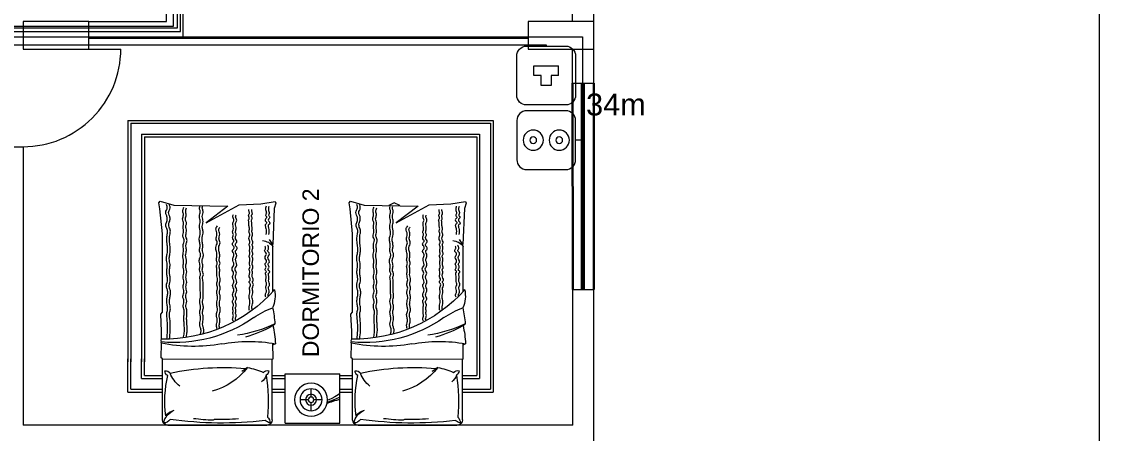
# Model space of a CAD drawing. Header units: metres. Extents: x -2 to 3328848, y -2 to 2725060.
# Drawn here: x 1663092.9 to 1663191, y 1362928.5 to 1362966 of the extents above; entities that cross this region are included whole.
import ezdxf

# ---------------------------------------------------------------- set-up
doc = ezdxf.new("R2010")
doc.units = ezdxf.units.M
doc.layers.get('0').update_dxf_attribs({"color": 253, "lineweight": 0})
for name, color, linetype, lineweight in [('arboles', 253, 'Continuous', 0), ('ICT_TOMAS', 1, 'Continuous', 0), ('mobi alcolchonado', 253, 'Continuous', 0), ('MOBILIARIO2', 253, 'Continuous', 0), ('muebles', 253, 'Continuous', 0), ('NOFIJO', 253, 'Continuous', 0), ('PUERTAS', 253, 'Continuous', 0), ('ventanas', 253, 'Continuous', 30)]:
    doc.layers.add(name, color=color, linetype=linetype, lineweight=lineweight)
doc.styles.add('COTA', font='arial.ttf', dxfattribs={"height": 1})
doc.styles.get("Standard").update_dxf_attribs({"font": 'arial.ttf'})

# ---------------------------------------------------------------- blocks, each defined once
blk = doc.blocks.new('CAMA01')
at = {"layer": 'mobi alcolchonado'}
for p, q in [((-0.9, 0), (0, 0)), ((-0.95, -0.05), (-0.95, -0.6044)), ((0.05, -0.05), (0.05, -0.6)), ((-0.95, -0.6044), (-0.9627, -0.613)), ((-0.9627, -0.613), (-0.9596, -0.7468)), ((-0.95, -0.6044), (0.0536, -0.6001)), ((0.0536, -0.6001), (0.057, -0.6031)), ((0.057, -0.6031), (0.0558, -0.7457)), ((-0.9588, -0.7836), (-0.9571, -0.8571)), ((-0.9571, -0.8571), (-0.965, -1.0107)), ((0.0558, -0.9077), (0.0748, -0.9239)), ((-0.965, -1.0107), (-0.95, -1.0287)), ((-0.95, -1.0287), (-0.95, -1.7409)), ((0.0554, -1.2158), (0.0566, -1.5502)), ((0.0566, -1.5502), (0.0556, -1.6277)), ((0.0234, -1.6893), (0.0556, -1.6277)), ((0.0547, -1.6456), (0.0234, -1.6893)), ((0.0684, -1.9721), (0.0547, -1.6456)), ((-0.95, -1.7409), (-0.9735, -1.9697)), ((-0.5524, -1.8433), (-0.2521, -2.0074)), ((-0.3546, -1.9933), (-0.5524, -1.8433)), ((-0.9735, -1.9697), (-0.9818, -2.0248)), ((-0.9818, -2.0248), (-0.9693, -2.0402)), ((-0.9693, -2.0402), (-0.8459, -2.004)), ((-0.8459, -2.004), (-0.3546, -1.9933)), ((-0.2521, -2.0074), (-0.0553, -2.0154)), ((-0.0553, -2.0154), (0.077, -2.0376)), ((0.0832, -2.0228), (0.0684, -1.9721)), ((0.077, -2.0376), (0.0832, -2.0228))]:
    blk.add_line(p, q, dxfattribs=at)
for centre, radius, start, end in [((-0.9, -0.05), 0.05, 90, 180), ((-0.938, -0.0891), 0.0687, 32.33514, 91.40227), ((-0.7804, 0.0141), 0.1629, 192.20076, 247.36037), ((0.0976, -0.2228), 1.0254, 172.24735, 193.0029), ((-0.8191, -0.021), 0.1178, 212.64341, 258.24192), ((-0.4103, -3.4309), 3.4111, 83.34751, 97.91356), ((0.1005, -0.223), 0.2141, 109.65376, 122.68859), ((-1.5138, -0.2148), 1.5274, 350.91915, 5.28005), ((0, -0.05), 0.05, 0, 90), ((-0.0374, -0.0256), 0.066, 312.46226, 3.64045), ((-0.889, -0.4896), 0.0381, 108.98084, 187.57807), ((-0.9192, -0.448), 0.0472, 260.65665, 326.38094), ((-0.3983, 1.7565), 2.282, 257.81894, 275.19927), ((-0.2563, -0.5673), 0.0826, 38.2941, 70.05549), ((-0.2739, 0.056), 0.5891, 279.61407, 294.3372), ((0.0048, -0.4506), 0.0469, 219.94286, 288.39364), ((-0.0299, -0.4991), 0.0497, 4.68356, 60.58782), ((-0.2618, -0.6659), 0.1655, 58.5661, 64.86862), ((-0.9573, -0.7526), 0.00627, 112.10117, 250.53486), ((-0.9399, -0.7706), 0.0229, 148.13053, 214.5055), ((-0.6675, -2.1888), 1.4713, 80, 101.45136), ((-0.8378, -2.0061), 1.2535, 55, 95.56453), ((-0.9341, -2.1317), 1.3483, 41.85943, 91.05009), ((-0.1612, 0.6167), 1.3796, 259.52328, 280.01254), ((-1.2064, -0.6493), 1.2884, 348.43222, 355.87924), ((0.0879, -0.6878), 0.0548, 234.34392, 260.3637), ((0.3093, -0.3678), 0.7465, 235, 249.91987), ((-1.2081, -0.8054), 1.2884, 348.19708, 354.72555), ((-0.1826, -1.176), 0.2588, 347.52539, 24.44013), ((0.0589, -1.246), 0.0179, 51.33875, 101.19259)]:
    blk.add_arc(centre, radius, start, end, dxfattribs=at)
at = {"layer": 'MOBILIARIO2'}
for points in [[(-0.9102, -0.7836, -0.016109), (-0.9038, -0.8611, -0.024073), (-0.9037, -0.9132, -0.018694), (-0.9101, -0.9895, 0.050065), (-0.9107, -1.0181, 0.056677), (-0.9075, -1.0348, -0.051657), (-0.9037, -1.053, -0.081685), (-0.906, -1.0885, 0.062491), (-0.9107, -1.1346, 0.055675), (-0.9056, -1.1725, -0.061502), (-0.9014, -1.2068, -0.093427), (-0.9074, -1.2389, 0.097168), (-0.913, -1.2698, 0.07769), (-0.9081, -1.2984, -0.081942), (-0.9037, -1.3257, -0.05009), (-0.9072, -1.3593, 0.049651), (-0.9107, -1.3933, 0.038952), (-0.9081, -1.429, -0.043857), (-0.906, -1.4609, -0.052705), (-0.9095, -1.4875, 0.052187), (-0.913, -1.5145, 0.065973), (-0.9092, -1.5507, -0.055408), (-0.9037, -1.5937, -0.038659), (-0.9066, -1.6404, 0.032291), (-0.9107, -1.6962, 0.056883), (-0.9062, -1.7392, -0.072358), (-0.9037, -1.7731, -0.122992), (-0.9096, -1.7912, 0.101053), (-0.9177, -1.8127, 0.148742), (-0.9131, -1.8463, -0.127539), (-0.906, -1.885, -0.105457), (-0.9141, -1.9127, 0.125573), (-0.92, -1.9363, 0.14575), (-0.9136, -1.9576, -0.134347), (-0.906, -1.9805, -0.073839), (-0.9072, -1.9926, -0.052428), (-0.913, -2.0085)], [(-0.8851, -0.7843, -0.016212), (-0.8788, -0.8614, -0.024132), (-0.8787, -0.9134, -0.018479), (-0.8849, -0.9883, 0.049503), (-0.8855, -1.0164, 0.057233), (-0.8823, -1.0332, -0.051743), (-0.8785, -1.0516, -0.081718), (-0.8808, -1.0874, 0.062376), (-0.8856, -1.1341, 0.056016), (-0.8804, -1.1727, -0.062225), (-0.8761, -1.2075, -0.092827), (-0.8821, -1.2395, 0.097273), (-0.8877, -1.27, 0.077058), (-0.8829, -1.2981, -0.080968), (-0.8785, -1.3249, -0.051015), (-0.882, -1.359, 0.050139), (-0.8856, -1.3937, 0.038829), (-0.883, -1.4298, -0.044073), (-0.8809, -1.4616, -0.05256), (-0.8844, -1.4881, 0.051882), (-0.8879, -1.5146, 0.065917), (-0.8841, -1.5504, -0.055177), (-0.8786, -1.5931, -0.038645), (-0.8814, -1.6395, 0.03175), (-0.8856, -1.6959, 0.05817), (-0.8809, -1.7411, -0.074982), (-0.8783, -1.7763, -0.120388), (-0.8842, -1.7941, 0.099922), (-0.892, -1.8151, 0.1495), (-0.8874, -1.8483, -0.128684), (-0.8805, -1.8863, -0.103936), (-0.8883, -1.913, 0.123542), (-0.894, -1.9357, 0.142951), (-0.888, -1.9562, -0.122441), (-0.8801, -1.9797, -0.081719), (-0.8813, -1.9951, -0.060139), (-0.8888, -2.0146)], [(-0.7568, -0.806, -0.016834), (-0.7505, -0.8528, -0.034468), (-0.7498, -0.8759, -0.00922), (-0.7529, -0.9296, 0.014186), (-0.7545, -0.9645, 0.027864), (-0.7529, -1.0059, -0.034884), (-0.7522, -1.0391, -0.087457), (-0.7563, -1.0577, 0.077501), (-0.7615, -1.0787, 0.10571), (-0.7586, -1.1012, -0.089665), (-0.7545, -1.1276, -0.091876), (-0.7595, -1.1519, 0.100294), (-0.7638, -1.1742, 0.104219), (-0.7591, -1.1952, -0.103855), (-0.7545, -1.2162, -0.085768), (-0.7581, -1.2386, 0.088421), (-0.7615, -1.2604, 0.073045), (-0.7578, -1.2818, -0.076066), (-0.7545, -1.3024, -0.079828), (-0.758, -1.3257, 0.07972), (-0.7615, -1.349, 0.069238), (-0.758, -1.3722, -0.06864), (-0.7545, -1.3956, -0.070898), (-0.7582, -1.4245, 0.075702), (-0.7615, -1.4515, 0.045986), (-0.7592, -1.47, -0.045091), (-0.7568, -1.4888, -0.076769), (-0.7602, -1.5177, 0.075317), (-0.7638, -1.5471, 0.065696), (-0.7601, -1.5699, -0.069765), (-0.7568, -1.5914, -0.058047), (-0.7586, -1.6087, 0.04517), (-0.7615, -1.631, 0.107598), (-0.7563, -1.6603, -0.119304), (-0.7522, -1.6869, -0.134303), (-0.7583, -1.7037, 0.142887), (-0.7638, -1.7195, 0.094042), (-0.7608, -1.7414, -0.082548), (-0.7568, -1.7661, -0.054703), (-0.7598, -1.7925, 0.071659), (-0.7615, -1.8127, 0.065726), (-0.7593, -1.8241, -0.062051), (-0.7568, -1.836, -0.141652), (-0.761, -1.856, 0.127606), (-0.7661, -1.878, 0.082372), (-0.7626, -1.8967, -0.083239), (-0.7591, -1.9153, -0.067193), (-0.7609, -1.9306, 0.05209), (-0.7638, -1.9502, 0.075758), (-0.7622, -1.9646, 0.049851), (-0.7545, -1.9852)], [(-0.7319, -0.8035, -0.016995), (-0.7255, -0.8515, -0.034524), (-0.7248, -0.8753, -0.009087), (-0.7278, -0.9296, 0.014008), (-0.7295, -0.9647, 0.028389), (-0.7278, -1.0078, -0.036216), (-0.7271, -1.0416, -0.085799), (-0.7311, -1.0596, 0.076158), (-0.7361, -1.0798, 0.106727), (-0.7333, -1.1021, -0.090343), (-0.7291, -1.1283, -0.091358), (-0.7341, -1.1521, 0.099809), (-0.7383, -1.1739, 0.104145), (-0.7337, -1.1946, -0.103071), (-0.729, -1.2154, -0.086935), (-0.7327, -1.2381, 0.089287), (-0.7362, -1.2603, 0.072441), (-0.7325, -1.2817, -0.075683), (-0.7292, -1.3022, -0.080097), (-0.7327, -1.3256, 0.080136), (-0.7362, -1.349, 0.068821), (-0.7328, -1.372, -0.06822), (-0.7292, -1.3953, -0.07127), (-0.733, -1.4243, 0.075969), (-0.7363, -1.4515, 0.045868), (-0.734, -1.47, -0.045154), (-0.7316, -1.4888, -0.076598), (-0.735, -1.5174, 0.075113), (-0.7386, -1.5466, 0.065882), (-0.7349, -1.5694, -0.069876), (-0.7316, -1.5909, -0.057507), (-0.7333, -1.608, 0.043911), (-0.7362, -1.6304, 0.109441), (-0.7307, -1.6613, -0.121849), (-0.7264, -1.6892, -0.133121), (-0.7327, -1.7062, 0.145487), (-0.7382, -1.722, 0.09027), (-0.7353, -1.7425, -0.08023), (-0.7316, -1.7655, -0.055518), (-0.7345, -1.7911, 0.070221), (-0.7362, -1.8115, 0.068505), (-0.7339, -1.8236, -0.064708), (-0.7313, -1.8363, -0.140191), (-0.7355, -1.8565, 0.1283), (-0.7406, -1.8784, 0.081106), (-0.7372, -1.8967, -0.082764), (-0.7338, -1.9146, -0.06863), (-0.7357, -1.9299, 0.055684), (-0.7384, -1.9486, 0.073555), (-0.737, -1.9608, 0.046852), (-0.7303, -1.9787)], [(-0.6052, -0.8293, -0.036577), (-0.5992, -0.8499, -0.065257), (-0.5983, -0.8619, -0.081239), (-0.605, -0.8935, 0.09673), (-0.6099, -0.9202, 0.059687), (-0.6063, -0.9473, -0.061201), (-0.6029, -0.9738, -0.068087), (-0.607, -1.0051, 0.079475), (-0.6099, -1.0321, 0.066482), (-0.6065, -1.0505, -0.06511), (-0.6029, -1.0694, -0.088365), (-0.6064, -1.0985, 0.088514), (-0.6099, -1.1276, 0.053898), (-0.6055, -1.1542, -0.072445), (-0.6029, -1.1742, -0.014703), (-0.604, -1.1975, 0.01338), (-0.6052, -1.2232, 0.011057), (-0.6052, -1.2628, -0.009921), (-0.6052, -1.3024, -0.044454), (-0.6078, -1.3255, 0.048377), (-0.6099, -1.3467, 0.125065), (-0.607, -1.3585, -0.104774), (-0.6029, -1.3723, -0.140323), (-0.607, -1.3922, 0.125005), (-0.6122, -1.4142, 0.059733), (-0.6098, -1.4321, -0.062195), (-0.6076, -1.4492, -0.076384), (-0.6106, -1.4699, 0.06684), (-0.6146, -1.4935, 0.115189), (-0.6088, -1.5226, -0.114961), (-0.6029, -1.5517, -0.097223), (-0.6084, -1.5757, 0.116527), (-0.6122, -1.596, 0.051779), (-0.6101, -1.6106, -0.047812), (-0.6076, -1.6263, -0.078489), (-0.6108, -1.6604, 0.074508), (-0.6146, -1.6962, 0.064682), (-0.6098, -1.7234, -0.066772), (-0.6052, -1.7498, -0.076034), (-0.6087, -1.7801, 0.075656), (-0.6122, -1.8104, 0.063602), (-0.6084, -1.8336, -0.070388), (-0.6052, -1.8547, -0.079082), (-0.6084, -1.8758, 0.071502), (-0.6122, -1.899, 0.088099), (-0.6085, -1.923, -0.094007), (-0.6052, -1.9456, -0.091812), (-0.6088, -1.9608, 0.09253), (-0.6122, -1.9759, 0.064978), (-0.6117, -1.9817, 0.037379), (-0.6088, -1.9914)], [(-0.5793, -0.8309, -0.034849), (-0.5737, -0.8506, -0.063486), (-0.5727, -0.8618, -0.084403), (-0.5795, -0.8936, 0.098788), (-0.5846, -0.9211, 0.058591), (-0.581, -0.9478, -0.060695), (-0.5777, -0.9737, -0.068148), (-0.5817, -1.0046, 0.079202), (-0.5846, -1.0312, 0.06675), (-0.5812, -1.0496, -0.064998), (-0.5776, -1.0685, -0.088664), (-0.5812, -1.0979, 0.08935), (-0.5847, -1.1272, 0.053061), (-0.5803, -1.1534, -0.071644), (-0.5778, -1.1729, -0.015298), (-0.5789, -1.1969, 0.013681), (-0.5802, -1.2238, 0.010889), (-0.5802, -1.2637, -0.010649), (-0.5802, -1.3037, -0.042768), (-0.5825, -1.3246, 0.044654), (-0.5846, -1.3446, 0.128784), (-0.5815, -1.357, -0.106491), (-0.5772, -1.3717, -0.140372), (-0.5815, -1.3925, 0.126736), (-0.5869, -1.4153, 0.057828), (-0.5845, -1.4329, -0.061442), (-0.5823, -1.4495, -0.076141), (-0.5853, -1.4697, 0.065916), (-0.5892, -1.493, 0.116085), (-0.5833, -1.5223, -0.115201), (-0.5774, -1.5519, -0.097759), (-0.583, -1.5763, 0.118144), (-0.5868, -1.5967, 0.049819), (-0.5847, -1.6107, -0.04634), (-0.5824, -1.6256, -0.079345), (-0.5856, -1.6594, 0.074617), (-0.5894, -1.6953, 0.064869), (-0.5846, -1.7226, -0.066843), (-0.58, -1.7491, -0.075858), (-0.5835, -1.7794, 0.075529), (-0.587, -1.8099, 0.063913), (-0.5831, -1.8334, -0.070745), (-0.5799, -1.8547, -0.078628), (-0.5831, -1.8758, 0.070918), (-0.5869, -1.8991, 0.091738), (-0.5829, -1.9243, -0.104246), (-0.5798, -1.9466, -0.077322), (-0.5833, -1.9618, 0.076658), (-0.5869, -1.9771, 0.044784), (-0.5868, -1.9819, 0.024817), (-0.5855, -1.9905)], [(-0.4537, -0.8806, 0.03776), (-0.458, -0.8992, 0.061868), (-0.4583, -0.9109, 0.048595), (-0.4545, -0.9307, -0.055091), (-0.4514, -0.9482, -0.095626), (-0.455, -0.9777, 0.098357), (-0.4583, -1.0064, 0.076409), (-0.4537, -1.0263, -0.077038), (-0.449, -1.046, -0.089345), (-0.4522, -1.0777, 0.084057), (-0.456, -1.1113, 0.04749), (-0.4524, -1.135, -0.04929), (-0.449, -1.1579, -0.087499), (-0.4528, -1.1881, 0.094197), (-0.456, -1.2162, 0.078357), (-0.4523, -1.2317, -0.083223), (-0.449, -1.2465, -0.112249), (-0.4523, -1.2657, 0.105279), (-0.456, -1.2861, 0.082664), (-0.4522, -1.3056, -0.090946), (-0.449, -1.3234, -0.067901), (-0.4524, -1.3475, 0.066074), (-0.456, -1.3723, 0.035048), (-0.4547, -1.3941, -0.037877), (-0.4537, -1.4142, -0.060523), (-0.4561, -1.4308, 0.062605), (-0.4583, -1.4469, 0.127512), (-0.455, -1.4605, -0.121277), (-0.4514, -1.4748, -0.117111), (-0.4547, -1.4898, 0.113611), (-0.4583, -1.5051, 0.059143), (-0.4567, -1.5199, -0.043052), (-0.4537, -1.5401, -0.089599), (-0.4584, -1.58, 0.091053), (-0.463, -1.6193, 0.111622), (-0.4564, -1.6418, -0.130391), (-0.4514, -1.6613, -0.12494), (-0.4559, -1.6785, 0.120889), (-0.4607, -1.6962, 0.086695), (-0.4578, -1.7153, -0.071647), (-0.4537, -1.7382, -0.113093), (-0.4584, -1.7628, 0.114265), (-0.463, -1.7871, 0.106276), (-0.4601, -1.7985, 0.062305), (-0.449, -1.8151)], [(-0.429, -0.8844, 0.034858), (-0.4327, -0.9007, 0.059461), (-0.433, -0.9105, 0.052316), (-0.4293, -0.9296, -0.056386), (-0.4261, -0.9473, -0.095596), (-0.4297, -0.9765, 0.098171), (-0.433, -1.005, 0.07636), (-0.4284, -1.0247, -0.076506), (-0.4237, -1.0445, -0.090069), (-0.427, -1.0766, 0.084543), (-0.4308, -1.1108, 0.047364), (-0.4272, -1.1347, -0.049676), (-0.4238, -1.1575, -0.08659), (-0.4275, -1.1871, 0.092747), (-0.4307, -1.2148, 0.079795), (-0.4269, -1.2307, -0.084031), (-0.4235, -1.2458, -0.112191), (-0.4268, -1.2653, 0.106013), (-0.4306, -1.2859, 0.081403), (-0.4268, -1.3052, -0.089338), (-0.4237, -1.3228, -0.069417), (-0.4272, -1.3477, 0.067062), (-0.4309, -1.3734, 0.034899), (-0.4296, -1.3955, -0.039008), (-0.4286, -1.4153, -0.057667), (-0.4307, -1.4304, 0.058816), (-0.4329, -1.4456, 0.130991), (-0.4295, -1.4596, -0.122045), (-0.4256, -1.4746, -0.11844), (-0.4292, -1.4903, 0.116548), (-0.433, -1.5063, 0.056461), (-0.4313, -1.5207, -0.041981), (-0.4285, -1.5399, -0.089156), (-0.433, -1.5785, 0.08877), (-0.4376, -1.6174, 0.114233), (-0.4307, -1.6406, -0.131551), (-0.4254, -1.6611, -0.125542), (-0.4302, -1.6791, 0.123278), (-0.4351, -1.6974, 0.085156), (-0.4322, -1.7164, -0.073009), (-0.4283, -1.7385, -0.115535), (-0.433, -1.762, 0.127329), (-0.4369, -1.7835, 0.096991), (-0.4347, -1.7914, 0.053351), (-0.4267, -1.8039)], [(-0.3044, -0.9458, 0.052853), (-0.3101, -0.9582, 0.082349), (-0.3114, -0.9668, 0.113365), (-0.3072, -0.9845, -0.137167), (-0.3044, -0.9994, -0.079599), (-0.3075, -1.0116, 0.112443), (-0.3091, -1.0204, 0.045995), (-0.3081, -1.028, -0.039568), (-0.3068, -1.0367, -0.069784), (-0.308, -1.0547, 0.073829), (-0.3091, -1.0717, 0.067952), (-0.3074, -1.0794, -0.047112), (-0.3044, -1.0903, -0.170036), (-0.3081, -1.1115, 0.173788), (-0.3114, -1.1323, 0.142872), (-0.3067, -1.1417, -0.145458), (-0.3021, -1.1509, -0.195397), (-0.3055, -1.1665, 0.151851), (-0.3114, -1.1859, 0.126712), (-0.3057, -1.2078, -0.124684), (-0.2998, -1.2301, -0.150491), (-0.3063, -1.2521, 0.168102), (-0.3114, -1.2721, 0.13967), (-0.306, -1.2868, -0.13006), (-0.2998, -1.3024, -0.169436), (-0.3054, -1.3276, 0.163629), (-0.3114, -1.3537, 0.104575), (-0.3066, -1.3691, -0.109696), (-0.3021, -1.384, -0.20768), (-0.3089, -1.4036, 0.202622), (-0.3161, -1.4236, 0.1762), (-0.3083, -1.4419, -0.167885), (-0.2998, -1.4609, -0.137817), (-0.3047, -1.487, 0.14417), (-0.3091, -1.5121, 0.079258), (-0.3048, -1.5277, -0.072052), (-0.2998, -1.5447, -0.215179), (-0.3075, -1.5715, 0.272703), (-0.3114, -1.5937, 0.157232), (-0.3062, -1.6003, -0.133932), (-0.2998, -1.6077, -0.346503), (-0.3051, -1.6317, 0.328416), (-0.3114, -1.6566, 0.136915), (-0.3045, -1.6656, -0.179847), (-0.2998, -1.6729, -0.252619), (-0.3044, -1.6892, 0.209461), (-0.3114, -1.7079, 0.111259), (-0.307, -1.7236, -0.146381), (-0.3044, -1.7358, -0.125668), (-0.3083, -1.7468, 0.139354), (-0.3114, -1.7568, 0.105558), (-0.3089, -1.7708, -0.077694), (-0.3044, -1.7894, -0.090317), (-0.3072, -1.8164, 0.100764), (-0.3091, -1.8407, 0.12001), (-0.3041, -1.854, -0.131665), (-0.2998, -1.8663, -0.170535), (-0.3035, -1.8801, 0.13714), (-0.3091, -1.8966, 0.068639), (-0.3083, -1.9059, 0.052035), (-0.3044, -1.9176)], [(-0.2807, -0.9537, 0.042607), (-0.2845, -0.9626, 0.071397), (-0.2856, -0.9682, 0.129838), (-0.2819, -0.9845, -0.140626), (-0.2789, -0.9995, -0.083982), (-0.282, -1.0122, 0.117812), (-0.2837, -1.0214, 0.041239), (-0.2828, -1.0282, -0.036686), (-0.2817, -1.0358, -0.06988), (-0.2828, -1.0526, 0.071878), (-0.2839, -1.0694, 0.072269), (-0.282, -1.0778, -0.05165), (-0.2789, -1.0893, -0.163828), (-0.2822, -1.1089, 0.164309), (-0.2854, -1.1284, 0.150844), (-0.2806, -1.1382, -0.147278), (-0.2755, -1.1482, -0.197862), (-0.2792, -1.1652, 0.156121), (-0.2856, -1.1859, 0.123696), (-0.2797, -1.2083, -0.125417), (-0.2739, -1.2303, -0.148173), (-0.2802, -1.2516, 0.166473), (-0.2851, -1.2708, 0.139796), (-0.2798, -1.2851, -0.128151), (-0.2737, -1.3005, -0.171039), (-0.2793, -1.326, 0.162775), (-0.2856, -1.3527, 0.107698), (-0.2804, -1.3691, -0.115196), (-0.2758, -1.3845, -0.202947), (-0.2825, -1.4035, 0.202257), (-0.2892, -1.4226, 0.173028), (-0.282, -1.4397, -0.162077), (-0.2738, -1.4578, -0.143302), (-0.2788, -1.4846, 0.146514), (-0.2835, -1.5109, 0.08083), (-0.2788, -1.5272, -0.077891), (-0.2739, -1.5442, -0.205436), (-0.2807, -1.5677, 0.258943), (-0.2842, -1.5873, 0.167371), (-0.2792, -1.5938, -0.135353), (-0.2726, -1.6013, -0.347128), (-0.2779, -1.6258, 0.32569), (-0.2845, -1.6513, 0.138368), (-0.2773, -1.6608, -0.174678), (-0.272, -1.6687, -0.262199), (-0.2774, -1.6875, 0.218741), (-0.2854, -1.7089, 0.1036), (-0.2809, -1.7249, -0.142377), (-0.2784, -1.7368, -0.128588), (-0.2824, -1.7481, 0.145504), (-0.2856, -1.7582, 0.099417), (-0.2832, -1.7711, -0.074367), (-0.2792, -1.7879, -0.090334), (-0.2817, -1.8134, 0.095924), (-0.2837, -1.8374, 0.126634), (-0.2782, -1.852, -0.136356), (-0.2734, -1.8657, -0.176248), (-0.2778, -1.881, 0.158824), (-0.2833, -1.8977, 0.054695), (-0.2826, -1.9039, 0.039328), (-0.28, -1.9122)], [(-0.1575, -1.0437, 0.02297), (-0.16, -1.0655, 0.03842), (-0.1599, -1.0787, 0.038008), (-0.1554, -1.1062, -0.055193), (-0.1529, -1.1253, -0.083604), (-0.156, -1.1464, 0.075661), (-0.1599, -1.1696, 0.084309), (-0.1561, -1.1937, -0.09066), (-0.1529, -1.2162, -0.067099), (-0.155, -1.2283, 0.059889), (-0.1575, -1.2418, 0.149337), (-0.1534, -1.2595, -0.134073), (-0.1482, -1.2791, -0.21438), (-0.155, -1.2939, 0.253882), (-0.1599, -1.307, 0.189759), (-0.1552, -1.3152, -0.18789), (-0.1505, -1.3234, -0.191242), (-0.1547, -1.3413, 0.174445), (-0.1599, -1.3606, 0.047645), (-0.1575, -1.3735, -0.048038), (-0.1552, -1.3863, -0.123722), (-0.1587, -1.4076, 0.169091), (-0.1599, -1.4236, 0.141473), (-0.1563, -1.4294, -0.143521), (-0.1529, -1.4352, -0.155534), (-0.1538, -1.4526, 0.107396), (-0.1575, -1.4772, 0.042577), (-0.1549, -1.4949, -0.050748), (-0.1529, -1.5098, -0.129685), (-0.1568, -1.527, 0.145893), (-0.1599, -1.5424, 0.134999), (-0.1563, -1.5519, -0.139913), (-0.1529, -1.5611, -0.114007), (-0.1549, -1.5742, 0.10043), (-0.1575, -1.589, 0.069927), (-0.1553, -1.6027, -0.066719), (-0.1529, -1.617, -0.140231), (-0.1568, -1.633, 0.158227), (-0.1599, -1.6473, 0.144948), (-0.1566, -1.6552, -0.133495), (-0.1529, -1.6636, -0.180577), (-0.1564, -1.6805, 0.144963), (-0.1622, -1.7009, 0.094523), (-0.1581, -1.7209, -0.110663), (-0.1552, -1.7382, -0.10701), (-0.1593, -1.7534, 0.129666), (-0.1622, -1.7661, 0.099091), (-0.1595, -1.7774, -0.116601), (-0.1575, -1.7871, -0.058417), (-0.1597, -1.8017, 0.05454), (-0.1622, -1.8174, 0.023755), (-0.1622, -1.8302, -0.022115), (-0.1622, -1.843, -0.082226), (-0.1648, -1.8554, 0.093862), (-0.1669, -1.8663, 0.171583), (-0.1644, -1.8732, -0.116919), (-0.1599, -1.8827, -0.185126), (-0.1624, -1.8993, 0.193604), (-0.1645, -1.9153, 0.131355), (-0.1601, -1.9233, -0.188426), (-0.1575, -1.9293, -0.095469), (-0.1591, -1.9389, 0.066793), (-0.1622, -1.9526, 0.021913), (-0.1624, -1.9575, 0.016222), (-0.1622, -1.9642)], [(-0.1327, -1.0474, 0.020778), (-0.1348, -1.0666, 0.036491), (-0.1348, -1.0776, 0.041461), (-0.1302, -1.1052, -0.057174), (-0.1276, -1.1254, -0.082873), (-0.1308, -1.1465, 0.075265), (-0.1346, -1.1697, 0.085019), (-0.1307, -1.194, -0.092379), (-0.1275, -1.2166, -0.064068), (-0.1295, -1.2279, 0.055503), (-0.132, -1.241, 0.157835), (-0.1273, -1.2605, -0.148846), (-0.122, -1.2811, -0.199592), (-0.128, -1.2941, 0.247082), (-0.1321, -1.3053, 0.184593), (-0.1282, -1.3123, -0.169439), (-0.1239, -1.3197, -0.211187), (-0.1282, -1.3394, 0.185054), (-0.1343, -1.3615, 0.043562), (-0.132, -1.3741, -0.048148), (-0.1299, -1.3856, -0.119615), (-0.1329, -1.4041, 0.160888), (-0.134, -1.4181, 0.146532), (-0.1307, -1.4237, -0.137743), (-0.1271, -1.4296, -0.163825), (-0.1281, -1.4489, 0.111152), (-0.1323, -1.4768, 0.041886), (-0.1294, -1.4958, -0.053628), (-0.1275, -1.5107, -0.124743), (-0.1311, -1.5264, 0.141323), (-0.1339, -1.5405, 0.136283), (-0.1305, -1.5495, -0.135036), (-0.1271, -1.5586, -0.120412), (-0.1292, -1.5727, 0.104043), (-0.1322, -1.589, 0.069722), (-0.1298, -1.6035, -0.070787), (-0.1274, -1.6178, -0.133062), (-0.1309, -1.6321, 0.149023), (-0.1337, -1.6449, 0.15104), (-0.1305, -1.6527, -0.132016), (-0.1266, -1.6615, -0.185288), (-0.1304, -1.6797, 0.149156), (-0.1366, -1.7016, 0.091592), (-0.1325, -1.7219, -0.1101), (-0.1296, -1.7389, -0.106833), (-0.1337, -1.754, 0.131118), (-0.1365, -1.7665, 0.095868), (-0.134, -1.7771, -0.111479), (-0.1321, -1.7863, -0.063175), (-0.1344, -1.8019, 0.056761), (-0.1372, -1.8193, 0.023768), (-0.1372, -1.833, -0.026007), (-0.1372, -1.8455, -0.075167), (-0.1392, -1.855, 0.082422), (-0.1408, -1.8636, 0.180625), (-0.1386, -1.8701, -0.118245), (-0.1341, -1.8792, -0.184753), (-0.1365, -1.8954, 0.189898), (-0.1387, -1.9111, 0.133199), (-0.1342, -1.9193, -0.180236), (-0.1313, -1.9258, -0.10911), (-0.1334, -1.9382, 0.078712), (-0.1372, -1.955, 0.016438), (-0.1373, -1.9588, 0.011572), (-0.1372, -1.9642)], [(-0.0083, -1.1649, 0.063574), (-0.0128, -1.1784, 0.09229), (-0.013, -1.1882, 0.087813), (-0.0084, -1.2008, -0.084664), (-0.0036, -1.2138, -0.147947), (-0.0065, -1.2395, 0.164849), (-0.0083, -1.2628, 0.089821), (-0.0042, -1.2719, -0.116631), (-0.0013, -1.2791, -0.144447), (-0.0039, -1.2969, 0.116051), (-0.0083, -1.3187, 0.024537), (-0.0072, -1.3319, -0.021879), (-0.006, -1.3467, -0.09639), (-0.0095, -1.3697, 0.1367), (-0.0106, -1.3863, 0.212994), (-0.0074, -1.3908, -0.190175), (-0.0036, -1.3956, -0.394232), (-0.008, -1.4044, 0.296973), (-0.0153, -1.4142, 0.196588), (-0.0111, -1.4265, -0.177409), (-0.006, -1.4399, -0.181533), (-0.0112, -1.4546, 0.205507), (-0.0153, -1.4678, 0.192194), (-0.01, -1.4779, -0.172784), (-0.0036, -1.4888, -0.223273), (-0.0085, -1.5075, 0.193968), (-0.0153, -1.5284, 0.156888), (-0.009, -1.5442, -0.172543), (-0.0036, -1.5587, -0.267412), (-0.0124, -1.5742, 0.2882), (-0.02, -1.589, 0.1673), (-0.0153, -1.5995, -0.167614), (-0.0106, -1.61, -0.102415), (-0.0119, -1.6205, -0.090979), (-0.0176, -1.631)], [(0.0153, -1.1743, 0.043115), (0.0132, -1.1816, 0.071529), (0.0129, -1.1862, 0.117166), (0.0165, -1.1971, -0.092201), (0.0218, -1.2106, -0.148493), (0.0191, -1.2357, 0.162321), (0.0172, -1.2588, 0.092598), (0.0215, -1.2683, -0.115816), (0.0246, -1.2761, -0.147409), (0.0217, -1.2958, 0.11874), (0.0169, -1.3199, 0.02342), (0.018, -1.3335, -0.023767), (0.0191, -1.3471, -0.081841), (0.0169, -1.3642, 0.093108), (0.0154, -1.3793, 0.271365), (0.0204, -1.3865, -0.237724), (0.0266, -1.3943, -0.374349), (0.0205, -1.4054, 0.322203), (0.0124, -1.4172, 0.165022), (0.0164, -1.4283, -0.163895), (0.0205, -1.4395, -0.183927), (0.0158, -1.4529, 0.20204), (0.0119, -1.4653, 0.194979), (0.0169, -1.475, -0.16864), (0.0233, -1.4858, -0.227481), (0.0183, -1.5052, 0.192689), (0.0111, -1.5274, 0.162586), (0.0181, -1.5447, -0.18296), (0.0238, -1.5605, -0.259647), (0.015, -1.5758, 0.292915), (0.0079, -1.5901, 0.147396), (0.0116, -1.5989, -0.130485), (0.0161, -1.6087, -0.124764), (0.015, -1.6243, -0.11423), (0.0061, -1.6389)], [(-0.006, -1.9945, -0.043571), (-0.0102, -1.9773, -0.058781), (-0.0106, -1.9642, -0.074778), (-0.0063, -1.9458, 0.098243), (-0.0036, -1.9316, 0.160673), (-0.0073, -1.9209, -0.168807), (-0.0106, -1.9106, -0.235494), (-0.0066, -1.9029, 0.200169), (-0.0013, -1.8943, 0.310498), (-0.0071, -1.8822, -0.25744), (-0.0153, -1.8687, -0.272296), (-0.0076, -1.8543, 0.302876), (-0.0013, -1.8407, 0.245567), (-0.0095, -1.8297, -0.301104), (-0.0153, -1.8197, -0.076708), (-0.0131, -1.8092, 0.045391), (-0.0083, -1.7918, 0.044442), (-0.0059, -1.7651, 0.040505), (-0.0083, -1.7358)], [(0.0187, -1.9907, -0.038395), (0.0153, -1.9758, -0.053841), (0.0148, -1.965, -0.086675), (0.0195, -1.9453, 0.114917), (0.0222, -1.9302, 0.136679), (0.0194, -1.9218, -0.135819), (0.0166, -1.9133, -0.26772), (0.0211, -1.9045, 0.219941), (0.0273, -1.8946, 0.298949), (0.0212, -1.882, -0.252587), (0.0129, -1.8682, -0.270993), (0.0208, -1.8532, 0.294092), (0.0275, -1.8389, 0.262376), (0.0181, -1.8263, -0.328686), (0.0116, -1.8151, -0.053331), (0.0134, -1.8073, 0.033048), (0.0167, -1.7948, 0.048678), (0.0195, -1.7664, 0.045374), (0.0167, -1.7358)]]:
    blk.add_lwpolyline(points, format="xyb", dxfattribs=at)
for centre, radius, start, end in [((-0.4389, -1.7864), 1.7422, 91.63252, 97.54803), ((-0.5923, -0.2027), 0.1889, 52.79204, 56.69515), ((-0.4115, -1.7932), 1.7422, 84.9412, 92.19029), ((-0.6183, -0.5744), 0.2801, 128.45947, 159.02812), ((-0.6706, -0.9127), 0.6289, 38.07992, 73.87696), ((-0.1134, -0.4839), 0.1115, 14.54894, 54.23295), ((-0.4195, -1.936), 1.1264, 63.96855, 82.17799), ((-0.4288, -1.7137), 0.9406, 58.98171, 75.60457), ((-0.0452, -1.5578), 0.1226, 272.9287, 325.26019)]:
    blk.add_arc(centre, radius, start, end, dxfattribs=at)
blk = doc.blocks.new('CAMASSENC-1MESITA')
at = {"layer": 'muebles'}
for p, q in [((1.4313, -0.0191), (1.4313, -0.4691)), ((1.4313, -0.0191), (1.9288, -0.0191)), ((1.9288, -0.0191), (1.9288, -0.4691)), ((1.6674, -0.1316), (1.6674, -0.2066)), ((1.6424, -0.2316), (1.5674, -0.2316)), ((1.6674, -0.2566), (1.6674, -0.3316)), ((1.7674, -0.2316), (1.6924, -0.2316)), ((0, -0.3017), (0.3141, -0.3017)), ((0, -0.3017), (0, -0.6044)), ((0.025, -0.3267), (0.3141, -0.3272)), ((0.025, -0.3267), (0.025, -0.6044)), ((1.3141, -0.3017), (1.4313, -0.3017)), ((1.3141, -0.327), (1.4313, -0.3272)), ((1.9288, -0.3017), (2.0459, -0.3017)), ((1.9288, -0.327), (2.0459, -0.3272)), ((3.0459, -0.3017), (3.3259, -0.3017)), ((3.0459, -0.327), (3.3009, -0.3274)), ((3.3009, -2.7506), (3.3009, -0.3274)), ((3.3259, -2.7756), (3.3259, -0.3017)), ((0.125, -0.4267), (0.3141, -0.4267)), ((0.125, -0.4267), (0.125, -0.6044)), ((0.15, -0.4517), (0.3141, -0.4517)), ((0.15, -0.4517), (0.15, -0.6044)), ((1.3141, -0.4267), (1.4313, -0.4267)), ((1.3141, -0.4517), (1.4313, -0.4517)), ((1.4313, -0.4691), (1.9288, -0.4691)), ((1.9288, -0.4267), (2.0459, -0.4267)), ((1.9288, -0.4517), (2.0459, -0.4517)), ((3.0459, -0.4267), (3.2009, -0.4267)), ((3.0459, -0.4517), (3.1759, -0.4517)), ((3.1759, -2.6256), (3.1759, -0.4517)), ((3.2009, -2.6506), (3.2009, -0.4267)), ((0, -2.7756), (0, -0.5756)), ((0.025, -2.7506), (0.025, -0.5756)), ((0.125, -2.6506), (0.125, -0.5756)), ((0.15, -2.6256), (0.15, -0.5756)), ((2.425, -2.0256), (2.375, -2.0006)), ((2.475, -2.0006), (2.425, -2.0256)), ((0.15, -2.6256), (3.1759, -2.6256)), ((0.125, -2.6506), (3.2009, -2.6506)), ((0, -2.7756), (3.3259, -2.7756)), ((0.025, -2.7506), (3.3009, -2.7506))]:
    blk.add_line(p, q, dxfattribs=at)
for points in [[(1.9288, -0.2353), (1.9184, -0.2317), (1.8994, -0.2256), (1.882, -0.2204), (1.8658, -0.2156), (1.8503, -0.2108), (1.8352, -0.2056), (1.82, -0.1995), (1.8132, -0.1965)], [(1.9288, -0.2538), (1.9226, -0.2508), (1.8953, -0.239), (1.8696, -0.2289), (1.8449, -0.2195), (1.8204, -0.21), (1.8155, -0.2079)], [(1.9288, -0.2876), (1.9152, -0.2774), (1.8837, -0.2572), (1.855, -0.2423), (1.828, -0.2311), (1.8173, -0.2274)]]:
    blk.add_lwpolyline(points, dxfattribs=at)
for radius in [0.15, 0.1, 0.05, 0.025]:
    blk.add_circle((1.6674, -0.2316), radius, dxfattribs=at)
at = {"layer": 'muebles', "rotation": 359.999999999999}
for p in [(1.2641, 0), (2.9959, 0)]:
    blk.add_blockref('CAMA01', p, dxfattribs=at)
blk = doc.blocks.new('Toma TFN')
for p, q in [((-0.0625, 0.05), (-0.05, 0.05)), ((-0.0625, 0), (-0.0625, 0.05)), ((-0.05, 0), (-0.0625, 0)), ((-0.05, 0.05), (0.05, 0.05)), ((-0.025, 0), (-0.05, 0)), ((-0.025, -0.05), (-0.025, 0)), ((0.025, 0), (0.025, -0.05)), ((0.05, 0), (0.025, 0)), ((0.05, 0.05), (0.0625, 0.05)), ((0.0625, 0), (0.05, 0)), ((0.05, 0), (0.05, 0)), ((0.0625, 0), (0.0625, 0.05)), ((0.025, -0.05), (-0.025, -0.05))]:
    blk.add_line(p, q)
blk.add_lwpolyline([(-0.1, 0.15), (0.1, 0.15, -0.414214), (0.15, 0.1), (0.15, -0.1, -0.414214), (0.1, -0.15), (-0.1, -0.15, -0.414214), (-0.15, -0.1), (-0.15, 0.1, -0.414214)], format="xyb", close=True)
blk = doc.blocks.new('TOMA TV')
blk.add_lwpolyline([(-0.1, 0.15), (0.1, 0.15, -0.414214), (0.15, 0.1), (0.15, -0.1, -0.414214), (0.1, -0.15), (-0.1, -0.15, -0.414214), (-0.15, -0.1), (-0.15, 0.1, -0.414214)], format="xyb", close=True)
for centre, radius in [((-0.0663, 0), 0.0515), ((-0.0663, 0), 0.0172), ((0.0663, 0), 0.0515), ((0.0663, 0), 0.0172)]:
    blk.add_circle(centre, radius)

msp = doc.modelspace()

# ---------------------------------------------------------------- linework, layer by layer
at = {"ltscale": 0.02}
for p, q in [((1663191.022, 1362818.46), (1663191.022, 1363038.46)), ((1663143.058, 1362965.96), (1663143.059, 1362977.371)), ((1663145, 1362878.567), (1663144.997, 1362977.371)), ((1663143.059, 1362960.341), (1663144.998, 1362960.341)), ((1663093.022, 1362954.563), (1663093.022, 1362929.21)), ((1663143.061, 1362941.56), (1663144.999, 1362941.56)), ((1663143.062, 1362929.21), (1663093.022, 1362929.21))]:
    msp.add_line(p, q, dxfattribs=at)
for p, q in [((1663106.094, 1362965.96), (1663106.094, 1362975.96)), ((1663107.594, 1362964.46), (1663107.594, 1362974.46)), ((1663099.022, 1362965.96), (1663106.094, 1362965.96)), ((1663099.022, 1362964.46), (1663107.594, 1362964.46)), ((1663143.062, 1362929.21), (1663143.058, 1362963.46)), ((1663083.782, 1362954.563), (1663093.022, 1362954.563))]:
    msp.add_line(p, q)
msp.add_lwpolyline([(1663191.022, 1362818.46), (1663191.022, 1363038.46), (1662791.022, 1363038.46), (1662791.022, 1362818.46)], close=True)
at = {"layer": 'ICT_TOMAS'}
for points in [[(1662997.449, 1362939.21), (1662997.449, 1363028.893), (1663087.844, 1363028.893), (1663087.844, 1362965.542), (1663106.732, 1362965.542), (1663106.732, 1362975.385), (1663121.636, 1362975.385), (1663121.636, 1362975.96)], [(1663124.577, 1362981.671), (1663124.577, 1362975.16), (1663107.061, 1362975.16), (1663107.061, 1362965.372), (1663087.444, 1362965.372), (1663087.444, 1363028.513), (1662998.118, 1363028.513), (1662998.118, 1362939.213)], [(1662998.683, 1362939.21), (1662998.683, 1363028.025), (1663087.102, 1363028.025), (1663087.102, 1362965.063), (1663107.343, 1362965.063), (1663107.343, 1362974.923), (1663127.519, 1362974.923), (1663127.519, 1362975.96)], [(1662999.916, 1362939.21), (1662999.916, 1363027.311), (1663085.928, 1363027.311), (1663085.928, 1362964.568), (1663143.96, 1362964.568), (1663143.96, 1362955.16), (1663143.334, 1362955.16)], [(1663001.149, 1362939.21), (1663001.149, 1363026.403), (1663085.327, 1363026.403), (1663085.327, 1362963.855), (1663140.65, 1362963.855), (1663140.65, 1362963.721)]]:
    msp.add_lwpolyline(points, dxfattribs=at)
at = {"layer": 'muebles'}
msp.add_line((1663107.594, 1362964.46), (1663139.002, 1362964.46), dxfattribs=at)
at = {"layer": 'NOFIJO', "ltscale": 0.02}
for points in [[(1663099.022, 1362963.46), (1663099.022, 1362965.96), (1663093.022, 1362965.96), (1663093.022, 1362963.46)], [(1663145.002, 1362963.46), (1663145.002, 1362965.96), (1663139.002, 1362965.96), (1663139.002, 1362963.46)]]:
    msp.add_lwpolyline(points, close=True, dxfattribs=at)
at = {"layer": 'PUERTAS'}
msp.add_line((1663099.022, 1362963.46), (1663101.919, 1362963.46), dxfattribs=at)
msp.add_arc((1663093.023, 1362963.459), 8.896, 269.99349, 0.0027, dxfattribs=at)
at = {"layer": 'ventanas', "ltscale": 0.2}
for p, q in [((1663143.059, 1362960.341), (1663143.061, 1362941.56)), ((1663143.882, 1362960.341), (1663143.882, 1362941.56)), ((1663144.082, 1362960.341), (1663144.082, 1362941.56)), ((1663144.998, 1362960.341), (1663144.999, 1362941.56))]:
    msp.add_line(p, q, dxfattribs=at)

# ---------------------------------------------------------------- block references
at = {"layer": 'arboles', "xscale": -10, "yscale": 10, "zscale": 10, "rotation": 180}
msp.add_blockref('CAMASSENC-1MESITA', (1663102.569, 1362929.21), dxfattribs=at)
at = {"layer": 'ICT_TOMAS', "xscale": 17.85663777392733, "yscale": 17.85663777392733, "zscale": 17.85663777392733}
msp.add_blockref('Toma TFN', (1663140.65, 1362961.043), dxfattribs=at)
at = {"layer": 'ICT_TOMAS', "xscale": -17.84178858404148, "yscale": 17.84178858404148, "zscale": 17.84178858404148, "rotation": 180}
msp.add_blockref('TOMA TV', (1663140.657, 1362955.163), dxfattribs=at)

# ---------------------------------------------------------------- texts
at = {"linetype": 'Continuous', "insert": (1663118.457, 1362935.402), "char_height": 1.5, "attachment_point": 1, "rotation": 90}
msp.add_mtext_dynamic_manual_height_columns('DORMITORIO 2', width=45.32036, gutter_width=125, heights=[0], dxfattribs=at)
at = {"layer": 'ICT_TOMAS', "ltscale": 0.015, "insert": (1663145.094, 1362957.381), "char_height": 2, "attachment_point": 7, "style": 'COTA'}
msp.add_mtext_dynamic_manual_height_columns('\\pxqc;34m', width=3.81057, gutter_width=4, heights=[1.343], dxfattribs=at)

doc.saveas('drawing.dxf')
